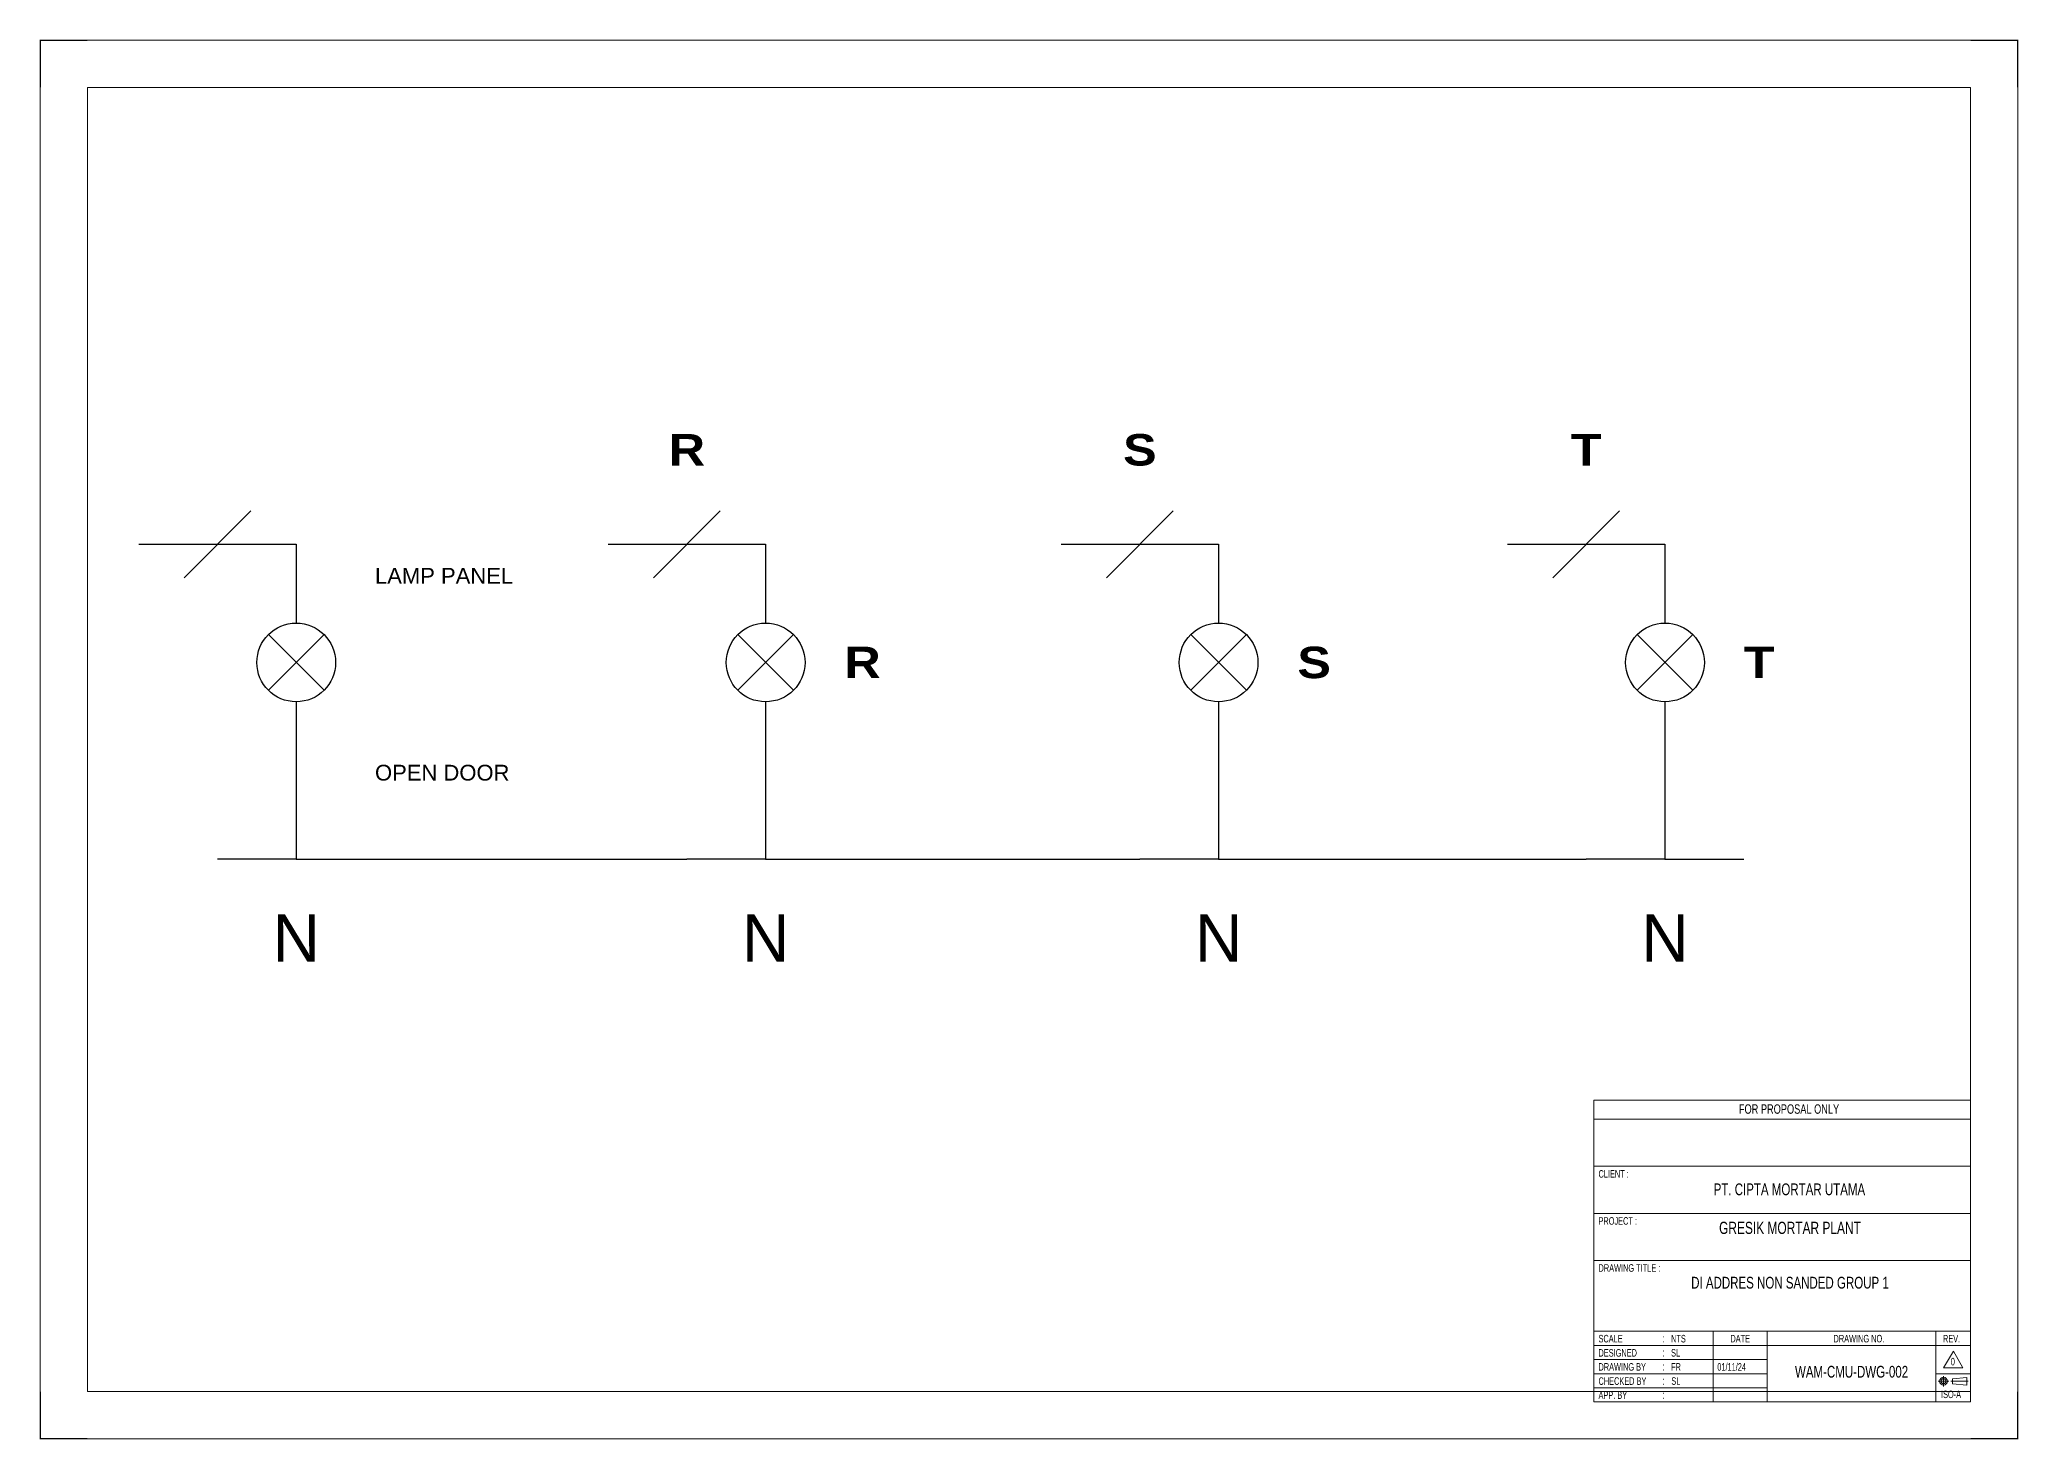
# Model space of a CAD drawing. Header units: centimetres. Extents: x -6233 to 67854, y 107 to 55669.
# Drawn here: x 13114 to 19397, y 107 to 4551 of the extents above; entities that cross this region are included whole.
import ezdxf
from ezdxf.enums import TextEntityAlignment as Align

# ---------------------------------------------------------------- set-up
doc = ezdxf.new("R2010")
doc.units = ezdxf.units.CM
doc.header["$LTSCALE"] = 25.4
doc.linetypes.add('CENTER', pattern=[2, 1.25, -0.25, 0.25, -0.25])
for name, color, linetype in [('1', 7, 'Continuous'), ('Etiket-Line-L', 7, 'Continuous'), ('EtIket-Line-S', 2, 'Continuous'), ('Etiket-Text-List0', 2, 'Continuous'), ('Etiket-Text-List1', 3, 'Continuous'), ('Etiket-Text-List2', 1, 'Continuous')]:
    doc.layers.add(name, color=color, linetype=linetype)
for name, color, linetype, lineweight in [('Center_line', 2, 'CENTER', 5), ('Etiket', 7, 'Continuous', 5), ('Object', 4, 'Continuous', 25)]:
    doc.layers.add(name, color=color, linetype=linetype, lineweight=lineweight)
doc.styles.add('Bold', font='ariblk.ttf', dxfattribs={"height": 25.4})
doc.styles.add('DIM', font='romans', dxfattribs={"height": 6.096})
doc.styles.get("Standard").update_dxf_attribs({"font": 'arial.ttf', "height": 25.4})

# ---------------------------------------------------------------- blocks, each defined once
blk = doc.blocks.new('x5 Out Line')
at = {"const_width": 0.3}
for points in [[(9.65, 286.71), (0, 286.71), (0, 277.06)], [(405.45, 277.06), (405.45, 286.71), (395.8, 286.71)], [(0, 9.65), (0, 0), (9.65, 0)], [(405.45, 9.65), (405.45, 0), (395.8, 0)]]:
    blk.add_lwpolyline(points, dxfattribs=at)
at = {"lineweight": 15}
blk.add_lwpolyline([(395.8, 9.65), (395.8, 277.06), (9.65, 277.06), (9.65, 9.65)], close=True, dxfattribs=at)
at = {"layer": 'EtIket-Line-S', "lineweight": 9, "ltscale": 0.5}
blk.add_lwpolyline([(0, 0), (405.45, 0), (405.45, 286.71), (0, 286.71)], close=True, dxfattribs=at)
blk = doc.blocks.new('A$C6CDB76E5')
at = {"lineweight": 15}
for p, q in [((-196.2, 0), (-196.2, 157.1)), ((-196.2, 157.1), (0, 157.1)), ((0, 0), (0, 157.1)), ((-196.2, 147.3), (0, 147.3)), ((-196.2, 122.8), (0, 122.8)), ((-196.2, 98.2), (0, 98.2)), ((-196.2, 73.7), (0, 73.7)), ((-196.2, 36.8), (0, 36.8)), ((-134, 0), (-134, 36.8)), ((-105.9, 0), (-105.9, 36.8)), ((-18.1, 0), (-18.1, 36.8)), ((-196.2, 29.4), (0, 29.4)), ((-196.2, 22.1), (-105.9, 22.1)), ((-196.2, 14.7), (-105.9, 14.7)), ((-18.1, 14.7), (0, 14.7)), ((-196.2, 7.4), (-105.9, 7.4))]:
    blk.add_line(p, q, dxfattribs=at)
at = {"layer": 'Center_line', "lineweight": 13}
for p, q in [((-16.9, 10.8), (-11.3, 10.8)), ((-14.1, 13.5), (-14.1, 8)), ((-10.3, 10.8), (-1.2, 10.8))]:
    blk.add_line(p, q, dxfattribs=at)
at = {"layer": 'Etiket-Line-L', "lineweight": 15}
for p, q in [((0, 0), (0, 122.6)), ((-196.2, 0), (0, 0))]:
    blk.add_line(p, q, dxfattribs=at)
blk.add_lwpolyline([(-9, 26.4), (-4, 17.7), (-14.1, 17.7)], close=True, dxfattribs=at)
at = {"layer": 'Object', "lineweight": 15}
blk.add_lwpolyline([(-9.5, 9.5), (-1.9, 8.7), (-1.9, 12.8), (-9.5, 12)], close=True, dxfattribs=at)
for radius in [2.03, 1.27]:
    blk.add_circle((-14.1, 10.8), radius, dxfattribs=at)
at = {"layer": '1', "color": 3, "lineweight": 9, "width": 0.7}
blk.add_text('ISO-A', height=3.91, dxfattribs=at).set_placement((-15.4, 2))
at = {"layer": 'Etiket-Text-List0', "lineweight": 13, "width": 0.7}
for s, height, p in [('CLIENT :', 3.92, (-193.8, 116.8)), ('PROJECT :', 3.92, (-193.8, 92.3)), ('DRAWING TITLE :', 3.923, (-193.8, 67.8)), ('SCALE', 3.92, (-193.8, 31)), (':', 4.17, (-160.6, 31)), ('DATE', 3.92, (-125.1, 31)), ('DRAWING NO.', 3.923, (-71.4, 31)), ('REV.', 3.92, (-14.4, 31)), ('DESIGNED', 3.92, (-193.8, 23.6)), (':', 4.17, (-160.6, 23.6)), ('CHECKED BY ', 3.923, (-193.8, 8.9)), ('DRAWING BY', 3.92, (-193.8, 16.3)), (':', 4.17, (-160.6, 16.3)), (':', 4.17, (-160.6, 8.9)), ('APP. BY ', 3.92, (-193.8, 1.6)), (':', 4.17, (-160.6, 1.6))]:
    blk.add_text(s, height=height, dxfattribs=at).set_placement(p)
at = {"layer": 'Etiket-Text-List1', "lineweight": 9, "width": 0.7}
for tag, p in [('1:XXXX', (-156, 31)), ('EN', (-156, 23.6)), ('DD/MM/YY', (-131.3, 23.6)), ('1', (-10.3, 19.1)), ('EN', (-156, 16.3)), ('EN', (-155.8, 8.9)), ('DD/MM/YY', (-131.3, 16.3)), ('DD/MM/YY', (-131.3, 8.9)), ('EN', (-155.7, 1.6)), ('DD/MM/YY', (-131.3, 1.6))]:
    blk.add_attdef(tag, p, '', height=3.92, dxfattribs=at)
at = {"layer": 'Etiket-Text-List2', "lineweight": 13, "width": 0.7}
for tag, height, p in [('FOR FABRICATION', 4.9, (-94.6, 150.1)), ('CLIENT_NAME', 6.13, (-94.1, 107.7)), ('PROJECT_1', 4.9, (-94.1, 87.5)), ('PROJECT_2', 4.9, (-94.1, 79.2)), ('DRAWING_TITLE1', 6.13, (-94.1, 59)), ('DRAWING_TITLE2', 6.13, (-94.1, 49.9)), ('DRAWING_TITLE3', 6.13, (-94.1, 40.1)), ('LDP-X-XXX-AR-01', 6.13, (-62, 12.7))]:
    blk.add_attdef(tag, text='', height=height, dxfattribs=at).set_placement(p, align=Align.CENTER)

msp = doc.modelspace()

# ---------------------------------------------------------------- linework, layer by layer
at = {"ltscale": 50}
for p, q in [((13573.1, 2842.8), (13785.2, 3054.9)), ((15063.2, 2842.8), (15275.4, 3054.9)), ((16501.3, 2842.8), (16713.4, 3054.9)), ((17918.5, 2842.8), (18130.6, 3054.9)), ((14017.5, 2662.2), (13840.8, 2485.5)), ((13840.8, 2662.2), (14017.5, 2485.5)), ((15507.7, 2662.2), (15330.9, 2485.5)), ((15330.9, 2662.2), (15507.7, 2485.5)), ((16945.7, 2662.2), (16769, 2485.5)), ((16769, 2662.2), (16945.7, 2485.5)), ((18363, 2662.2), (18186.2, 2485.5)), ((18186.2, 2662.2), (18363, 2485.5)), ((13929.1, 1948.9), (14179.1, 1948.9)), ((14179.1, 1948.9), (15169.3, 1948.9)), ((15419.3, 1948.9), (15669.3, 1948.9)), ((15669.3, 1948.9), (16607.4, 1948.9)), ((16857.4, 1948.9), (17107.4, 1948.9)), ((17107.4, 1948.9), (18024.6, 1948.9)), ((18274.6, 1948.9), (18524.6, 1948.9))]:
    msp.add_line(p, q, dxfattribs=at)
for points in [[(13429.1, 2948.9), (13929.1, 2948.9), (13929.1, 2698.9)], [(14919.3, 2948.9), (15419.3, 2948.9), (15419.3, 2698.9)], [(16357.4, 2948.9), (16857.4, 2948.9), (16857.4, 2698.9)], [(17774.6, 2948.9), (18274.6, 2948.9), (18274.6, 2698.9)], [(13929.1, 2448.9), (13929.1, 1948.9), (13679.1, 1948.9)], [(15419.3, 2448.9), (15419.3, 1948.9), (15169.3, 1948.9)], [(16857.4, 2448.9), (16857.4, 1948.9), (16607.4, 1948.9)], [(18274.6, 2448.9), (18274.6, 1948.9), (18024.6, 1948.9)]]:
    msp.add_lwpolyline(points, dxfattribs=at)
for centre in [(13929.1, 2573.9), (15419.3, 2573.9), (16857.4, 2573.9), (18274.6, 2573.9)]:
    msp.add_circle(centre, 125, dxfattribs=at)

# ---------------------------------------------------------------- block references
at = {"layer": 'Etiket', "lineweight": 0}
ref = msp.add_blockref('A$C6CDB76E5', (19244.9, 226.2), dxfattribs=dict(at, xscale=6.095870930054101, yscale=6.095870930054101, zscale=6.095870930054101))
ref.add_attrib('FOR FABRICATION', 'FOR PROPOSAL ONLY', dxfattribs={"layer": 'Etiket-Text-List2', "lineweight": 13, "height": 29.894, "width": 0.7}).set_placement((18668.4, 1141.1), align=Align.CENTER)
ref.add_attrib('CLIENT_NAME', 'PT. CIPTA MORTAR UTAMA', dxfattribs={"layer": 'Etiket-Text-List2', "lineweight": 13, "height": 37.368, "width": 0.7}).set_placement((18669.5, 882.5), align=Align.CENTER)
ref.add_attrib('PROJECT_1', 'GRESIK MORTAR PLANT', dxfattribs={"layer": 'Etiket-Text-List2', "lineweight": 13, "height": 38.709, "width": 0.7}).set_placement((18671.4, 759.5), align=Align.CENTER)
ref.add_attrib('DRAWING_TITLE1', 'DI ADDRES NON SANDED GROUP 1', dxfattribs={"layer": 'Etiket-Text-List2', "lineweight": 13, "height": 37.368, "width": 0.7}).set_placement((18671.4, 586.1), align=Align.CENTER)
ref.add_attrib('1:XXXX', 'NTS', (18293.9, 415.1), dxfattribs={"layer": 'Etiket-Text-List1', "lineweight": 13, "height": 23.92, "width": 0.7})
ref.add_attrib('EN', 'SL', (18293.9, 370.3), dxfattribs={"layer": 'Etiket-Text-List1', "lineweight": 13, "height": 23.92, "width": 0.7})
ref.add_attrib('EN', 'FR', (18293.9, 325.4), dxfattribs={"layer": 'Etiket-Text-List1', "lineweight": 13, "height": 23.92, "width": 0.7})
ref.add_attrib('DD/MM/YY', '01/11/24', (18440.7, 325.4), dxfattribs={"layer": 'Etiket-Text-List1', "lineweight": 13, "height": 23.92, "width": 0.7})
ref.add_attrib('EN', 'SL', (18294.8, 280.6), dxfattribs={"layer": 'Etiket-Text-List1', "lineweight": 13, "height": 23.92, "width": 0.7})
ref.add_attrib('LDP-X-XXX-AR-01', 'WAM-CMU-DWG-002', dxfattribs={"layer": 'Etiket-Text-List2', "lineweight": 15, "height": 37.368, "width": 0.7}).set_placement((18866.9, 303.4), align=Align.CENTER)
ref.add_attrib('1', '0', (19182, 342.3), dxfattribs={"layer": 'Etiket-Text-List1', "lineweight": 13, "height": 23.9, "width": 0.7})
at = {"layer": 'Etiket-Line-L', "lineweight": 0}
ref = msp.add_blockref('x5 Out Line', (13116.5, 109.5), dxfattribs=dict(at, xscale=15.48351216233742, yscale=15.48351216233742, zscale=15.48351216233742))
ref.add_attrib('FILE_NAME', '-', (18246.7, 217.5), dxfattribs={"layer": 'Etiket-Text-List1', "lineweight": 13, "height": 21.7, "style": 'DIM', "width": 0.7})

# ---------------------------------------------------------------- texts
at = {"ltscale": 50, "style": 'Bold'}
for s, p in [('R', (15169.3, 3198.9)), ('S', (16607.4, 3198.9)), ('T', (18024.6, 3198.9))]:
    msp.add_text(s, height=100, dxfattribs=at).set_placement(p, align=Align.CENTER)
at = {"ltscale": 50}
for s, p in [('LAMP PANEL', (14179.1, 2823.9)), ('OPEN DOOR', (14179.1, 2198.9))]:
    msp.add_text(s, height=50, dxfattribs=at).set_placement(p)
at = {"ltscale": 50, "style": 'Bold'}
for s, p in [('R', (15669.3, 2573.9)), ('S', (17107.4, 2573.9)), ('T', (18524.6, 2573.9))]:
    msp.add_text(s, height=100, dxfattribs=at).set_placement(p, align=Align.MIDDLE_LEFT)
at = {"ltscale": 50}
for p in [(13929.1, 1698.9), (15419.3, 1698.9), (16857.4, 1698.9), (18274.6, 1698.9)]:
    msp.add_text('N', height=150, dxfattribs=at).set_placement(p, align=Align.MIDDLE_CENTER)

doc.saveas('drawing.dxf')
